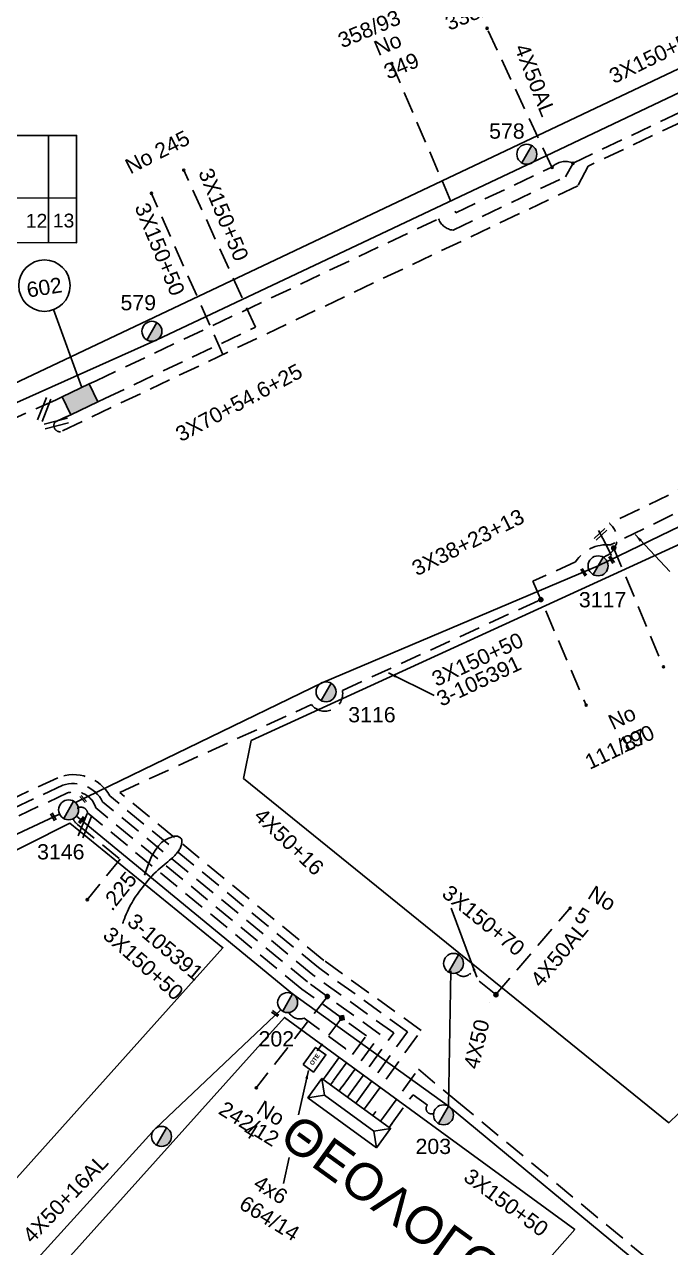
# Model space of a CAD drawing. Header units: millimetres. Extents: x 771 to 3391, y 686 to 1835.
# Drawn here: x 1658 to 1734.3, y 822.4 to 966.8 of the extents above; entities that cross this region are included whole.
import ezdxf

# ---------------------------------------------------------------- set-up
doc = ezdxf.new("R2010")
doc.units = ezdxf.units.MM
doc.linetypes.add('DASHED', pattern=[19.05, 12.7, -6.35])
for name, color, linetype in [('Link Box 4 Διευθύνσεων', 7, 'Continuous'), ('Pillar OTE', 7, 'Continuous'), ('Άγνωστα', 7, 'Continuous'), ('Γυμνά εναέρια ΧΤ και ΦΟΠ (3Φ)   4x50+16AL', 7, 'Continuous'), ('Επιγραφές - Σχήματα', 7, 'Continuous'), ('Καλώδια ΧΤ   3x150+50CU', 7, 'DASHED'), ('Καλώδια ΧΤ   3x150+70AL', 7, 'DASHED'), ('Καλώδια ΧΤ   3x150AL+50CU', 7, 'DASHED'), ('Μηχανική τομή', 7, 'Continuous'), ('Στύλος ΦΜ', 7, 'Continuous'), ('Στύλος ΦΜ @ 1', 7, 'Continuous'), ('Συνδέσεις', 7, 'Continuous'), ('Συνεστραμμένα ΧΤ   3x70+54.6+25 AL', 7, 'SYN_LINE'), ('Τομή', 7, 'Continuous'), ('Υποσταθμός πόλεως', 7, 'Continuous'), ('Υπόβαθρο ΔΕΗ', 7, 'Continuous'), ('Υπόγεια καλώδια Παροχών ΧΤ   .0225', 7, 'DASHED'), ('Υπόγεια καλώδια Παροχών ΧΤ   4x50AL', 7, 'DASHED'), ('Υπόγεια καλώδια Παροχών ΧΤ   4x6', 7, 'DASHED')]:
    doc.layers.add(name, color=color, linetype=linetype)
doc.styles.add('arial', font='arial.ttf')
doc.styles.get("Standard").update_dxf_attribs({"font": 'arial.ttf'})
doc.linetypes.add('SYN_LINE', pattern='A,0.5,-0.0001,["/\\/\\/\\/",Standard,S=0.1,R=0,X=0,Y=-0.05],-0.25', length=0.7501)
doc.dimstyles.new('ISO-25', dxfattribs={"dimtxt": 2.5, "dimasz": 2.5, "dimexe": 1.25, "dimexo": 0.625, "dimtad": 1, "dimtxsty": 'Standard', "dimcen": 2.5, "dimadec": 0, "dimazin": 0, "dimtfac": 1, "dimtmove": 0, "dimatfit": 3, "dimfxl": 1, "dimarcsym": 0})

# ---------------------------------------------------------------- blocks, each defined once
blk = doc.blocks.new('LINK BOX 4 ΑΝΑΧΩΡΗΣΕΩΝ')
at = {"layer": 'Link Box 4 Διευθύνσεων', "ltscale": 40}
blk.add_hatch(color=256, dxfattribs=at).paths.add_polyline_path([(-3.54, 0), (-3.54, -4.67), (3.54, -4.67), (3.54, 0)])
for p, q in [((-3.54, 0), (-5.33, 0)), ((5.33, 0), (3.54, 0)), ((-3.54, -4.67), (-5.33, -4.67)), ((5.33, -4.67), (3.54, -4.67))]:
    blk.add_line(p, q, dxfattribs=at)
blk.add_lwpolyline([(-3.54, -4.67), (-3.54, 0), (3.54, 0), (3.54, -4.67)], close=True, dxfattribs=at)
blk = doc.blocks.new('ΥΠΑΡΧΩΝ ΤΣΙΜΕΝΤΕΝΙΟΣ ΣΤΥΛΟΣ')
at = {"layer": 'Στύλος ΦΜ'}
blk.add_hatch(color=7, dxfattribs=at).paths.add_polyline_path([(-1.29, -2.28, 0.574793), (2.62, 0, 0.268822), (1.3, 2.27)])
at = {"layer": 'Στύλος ΦΜ', "color": 7}
blk.add_line((-1.29, -2.28), (1.3, 2.27), dxfattribs=at)
blk.add_circle((0, 0), 2.62, dxfattribs=at)
at = {"layer": 'Στύλος ΦΜ', "flags": 4}
for tag, p in [('ΑΡΙΘΜΟΣ', (-4.68, 8.05)), ('ΤΥΠΟΣ', (-4.91, 3.03))]:
    blk.add_attdef(tag, p, '', height=4, dxfattribs=at)
blk = doc.blocks.new('ΤΟΜΗ')
at = {"layer": 'Τομή', "ltscale": 40}
for p, q in [((-5.68, 0), (5.68, 0)), ((5.68, -2.33), (-5.68, -2.33))]:
    blk.add_line(p, q, dxfattribs=at)
blk = doc.blocks.new('_ΣΥΝΔΕΣΗ')
at = {"layer": 'Συνδέσεις', "linetype": 'SYN_LINE', "ltscale": 40}
blk.add_hatch(color=256, dxfattribs=at).paths.add_polyline_path([(0.5, -0.01, 1), (-0.5, -0.01, 1)])
at = {"layer": 'Συνδέσεις'}
blk.add_circle((0, -0.01), 0.5, dxfattribs=at)
blk = doc.blocks.new('ΥΠΟΣΤΑΘΜΟΣ ΠΟΛΕΩΣ 9 ΑΝΑΧΩΡΗΣΕΩΝ')
at = {"layer": 'Υποσταθμός πόλεως', "ltscale": 40}
for p, q in [((-9.63, -2.82), (-9.63, -4)), ((-7.12, -2.82), (-7.12, -4)), ((-4.84, -2.82), (-4.84, -4)), ((-2.36, -2.82), (-2.36, -4)), ((0.09, -2.82), (0.09, -4)), ((2.55, -2.82), (2.55, -4)), ((5.02, -2.82), (5.02, -4)), ((7.48, -2.82), (7.48, -4)), ((9.61, -2.82), (9.61, -4))]:
    blk.add_line(p, q, dxfattribs=at)
blk.add_lwpolyline([(-10.02, 2.82), (10.02, 2.82), (10.02, -2.82), (-10.02, -2.82)], close=True, dxfattribs=at)
for points in [[(-7.21, 0), (-10.02, 2.82)], [(-10.02, -2.82), (-7.21, 0)], [(-7.21, 0), (7.21, 0)], [(7.21, 0), (10.02, 2.82)], [(10.02, -2.82), (7.21, 0)]]:
    blk.add_lwpolyline(points, dxfattribs=at)
at = {"layer": 'Υποσταθμός πόλεως', "linetype": 'SYN_LINE', "ltscale": 40, "flags": 1}
for tag, p in [('ΜΕΤΑΣΧΗΜΑΤΙΣΜΟΣ', (10.79, 1.71)), ('ΙΣΧΥΣ', (10.77, -1.08)), ('ΑΡΙΘΜΟΣ', (10.89, -3.8))]:
    blk.add_attdef(tag, p, '', height=1.8, dxfattribs=at)
blk = doc.blocks.new('ΜΗΧΑΝΙΚΗ ΤΟΜΗ')
at = {"layer": 'Μηχανική τομή', "ltscale": 40}
for p, q in [((-1.89, 0.78), (1.89, 0.78)), ((1.89, 0), (-1.89, 0))]:
    blk.add_line(p, q, dxfattribs=at)
blk = doc.blocks.new('τομή_')
at = {"layer": 'Επιγραφές - Σχήματα'}
for p, q in [((-1.29, -0.22), (0.13, 0.75)), ((-1.08, -0.46), (0.34, 0.51)), ((-0.66, 0.62), (-0.29, -0.37))]:
    blk.add_line(p, q, dxfattribs=at)
blk = doc.blocks.new('TSONTA XT1')
at = {"ltscale": 40}
h = blk.add_hatch(color=256, dxfattribs=at)
h.dxf.hatch_style = 1
h.paths.add_polyline_path([(595.96, 2487.66), (597.07, 2488.77), (595.96, 2489.87), (594.85, 2488.77)])
blk.add_lwpolyline([(594.85, 2488.77), (595.96, 2489.87), (597.07, 2488.77), (595.96, 2487.66)], close=True, dxfattribs=at)
blk = doc.blocks.new('PILLAR ΟΤΕ')
at = {"layer": 'Pillar OTE', "ltscale": 40}
blk.add_lwpolyline([(-3.31, 2.02), (3.39, 2.02), (3.39, -1.99), (-3.31, -1.99)], close=True, dxfattribs=at)
at = {"layer": 'Pillar OTE', "insert": (-1.81, 0.71), "char_height": 1.3575, "width": 109.961, "attachment_point": 1}
blk.add_mtext('{\\fArial|b1|i0|c161|p34;OTE}', dxfattribs=at)

msp = doc.modelspace()

# ---------------------------------------------------------------- linework, layer by layer
at = {"layer": 'Pillar OTE', "ltscale": 40}
for points in [[(1620.49484, 941.05535), (1620.49563, 953.69564), (1664.15861, 953.6929), (1664.15782, 941.01267), (1620.49484, 941.05628)], [(1660.82782, 941.02847), (1660.82861, 953.69311)], [(1620.49517, 946.33807), (1664.15815, 946.29567)]]:
    msp.add_lwpolyline(points, dxfattribs=at)
at = {"layer": 'Άγνωστα'}
msp.add_lwpolyline([(1672.16859, 866.34853), (1672.598, 867.5735), (1673.01767, 868.53542), (1673.42255, 869.26884), (1673.80763, 869.80832), (1674.16785, 870.18841), (1674.49819, 870.44367), (1674.79361, 870.60867), (1675.04907, 870.71795), (1675.26139, 870.80063), (1675.43478, 870.86412), (1675.5753, 870.91037), (1675.68903, 870.94132), (1675.78202, 870.95895), (1675.86034, 870.96519), (1675.93006, 870.96202), (1675.99724, 870.95138), (1676.06664, 870.9349), (1676.13783, 870.91287), (1676.2091, 870.88527), (1676.27872, 870.85205), (1676.34496, 870.81317), (1676.40609, 870.76861), (1676.46039, 870.71833), (1676.50613, 870.66228), (1676.54199, 870.6005), (1676.56819, 870.53323), (1676.58535, 870.46077), (1676.5941, 870.38342), (1676.59507, 870.30149), (1676.58887, 870.21529), (1676.57614, 870.12512), (1676.55749, 870.03127), (1676.53335, 869.93404), (1676.50336, 869.83362), (1676.46697, 869.73017), (1676.4236, 869.62388), (1676.37271, 869.5149), (1676.31374, 869.40342), (1676.24613, 869.2896), (1676.16931, 869.17362), (1676.08269, 869.05547), (1675.98541, 868.93448), (1675.87659, 868.8098), (1675.75534, 868.68058), (1675.62077, 868.54598), (1675.47199, 868.40514), (1675.3081, 868.25721), (1675.12823, 868.10135), (1674.93202, 867.93677), (1674.72141, 867.76288), (1674.49886, 867.57915), (1674.26684, 867.38506), (1674.02784, 867.18009), (1673.78432, 866.96369), (1673.53876, 866.73536), (1673.29363, 866.49455), (1673.05116, 866.24133), (1672.81264, 865.97808), (1672.57909, 865.70776), (1672.35154, 865.43335), (1672.13104, 865.1578), (1671.91862, 864.88408), (1671.7153, 864.61516), (1671.52213, 864.35401), (1671.33977, 864.10249), (1671.16746, 863.85811), (1671.00405, 863.61728), (1670.84841, 863.37641), (1670.6994, 863.13191), (1670.55589, 862.88019), (1670.41674, 862.61767), (1670.28081, 862.34074), (1670.14777, 862.04865), (1670.0205, 861.75199), (1669.9027, 861.46417), (1669.79804, 861.1986), (1669.71023, 860.9687), (1669.64294, 860.78787), (1669.59986, 860.66954), (1669.58468, 860.62711)], dxfattribs=at)
at = {"layer": 'Άγνωστα', "color": 6}
msp.add_lwpolyline([(1708.05311, 839.07235), (1708.31265, 855.04942)], dxfattribs=at)
at = {"layer": 'Γυμνά εναέρια ΧΤ και ΦΟΠ (3Φ)   4x50+16AL', "color": 151, "linetype": 'Continuous', "ltscale": 0.2}
msp.add_lwpolyline([(1664.01697, 874.92466), (1693.20366, 889.10026), (1725.71662, 902.87216), (1759.71005, 919.32821), (1787.09859, 930.93176)], dxfattribs=at)
at = {"layer": 'Γυμνά εναέρια ΧΤ και ΦΟΠ (3Φ)   4x50+16AL', "color": 62, "linetype": 'Continuous', "ltscale": 0.2}
msp.add_lwpolyline([(1580.51887, 833.51983), (1604.12827, 845.50266), (1628.66798, 857.88644), (1662.15242, 873.55902)], dxfattribs=at)
at = {"layer": 'Γυμνά εναέρια ΧΤ και ΦΟΠ (3Φ)   4x50+16AL', "color": 6, "linetype": 'Continuous', "ltscale": 0.2}
msp.add_lwpolyline([(1664.14029, 873.3244), (1689.65325, 852.32734), (1708.05311, 839.07235), (1731.53245, 819.64914)], dxfattribs=at)
at = {"layer": 'Γυμνά εναέρια ΧΤ και ΦΟΠ (3Φ)   4x50+16AL', "color": 30, "linetype": 'Continuous', "ltscale": 0.2}
msp.add_lwpolyline([(1688.27784, 850.43179), (1673.45849, 836.43896), (1649.90983, 810.48757), (1632.84553, 789.83445)], dxfattribs=at)
at = {"layer": 'Καλώδια ΧΤ   3x150+50CU', "color": 62, "linetype": 'DASHED', "ltscale": 0.2}
for points in [[(1779.2405, 931.83599), (1758.01486, 922.84344), (1727.05156, 907.85426, -0.619034683), (1726.29991, 903.89534)], [(1780.21666, 929.71592), (1758.54311, 920.5336), (1727.16325, 905.34277, 0.276021007), (1723.05563, 903.35429), (1718.02562, 901.05027), (1724.30709, 886.41494)], [(1698.46279, 839.18782), (1704.82458, 848.01891), (1693.35292, 856.28293), (1669.25047, 876.11914), (1691.87608, 886.48729, 0.784967606), (1695.52634, 888.15931), (1718.95283, 898.88995)]]:
    msp.add_lwpolyline(points, format="xyb", dxfattribs=at)
at = {"layer": 'Καλώδια ΧΤ   3x150+50CU', "color": 133, "linetype": 'DASHED', "ltscale": 0.2}
msp.add_lwpolyline([(1697.47564, 839.90772), (1703.20784, 847.86485), (1692.69956, 855.43487), (1668.07072, 875.7043, 0.378678034), (1661.93862, 877.85735), (1649.15439, 871.89787), (1621.28586, 904.01467), (1623.55979, 907.31727), (1621.85389, 908.63365), (1625.98583, 913.98823), (1630.07255, 910.83465, 0.348264906), (1632.29262, 913.21321), (1631.59969, 913.74792)], format="xyb", dxfattribs=at)
at = {"layer": 'Καλώδια ΧΤ   3x150+50CU', "color": 62, "linetype": 'DASHED', "ltscale": 0.2}
msp.add_lwpolyline([(1727.51007, 905.09987), (1733.43268, 890.92588)], dxfattribs=at)
at = {"layer": 'Καλώδια ΧΤ   3x150+50CU', "color": 85, "linetype": 'DASHED', "ltscale": 0.2}
msp.add_lwpolyline([(1696.48101, 840.63307), (1701.58359, 847.71621), (1692.0462, 854.58681), (1667.22492, 875.01462, 0.005404072), (1667.22492, 875.01462, 0.374006017), (1662.5149, 876.95579), (1648.87874, 870.58291), (1621.62531, 901.99086), (1616.54326, 899.0229)], format="xyb", dxfattribs=at)
at = {"layer": 'Καλώδια ΧΤ   3x150+50CU', "color": 1, "linetype": 'DASHED', "ltscale": 0.2}
msp.add_lwpolyline([(1695.4843, 841.35994), (1699.98959, 847.53776), (1691.39283, 853.73875), (1666.41734, 874.29348, 0.432353796), (1663.09118, 876.05424), (1648.59997, 869.27155), (1621.65986, 900.31841), (1610.87177, 894.01807, -0.332248212), (1609.14259, 897.40373), (1610.765, 898.35123)], format="xyb", dxfattribs=at)
at = {"layer": 'Καλώδια ΧΤ   3x150+50CU', "color": 151, "linetype": 'DASHED', "ltscale": 0.2}
msp.add_lwpolyline([(1694.48941, 842.08548), (1698.36383, 847.39822), (1690.73947, 852.89069), (1665.4475, 873.70588, 0.542448204), (1664.24374, 874.25113)], format="xyb", dxfattribs=at)
at = {"layer": 'Καλώδια ΧΤ   3x150+50CU', "color": 1, "linetype": 'DASHED', "ltscale": 0.2}
msp.add_lwpolyline([(1693.76084, 852.03066), (1685.40378, 841.28942)], dxfattribs=at)
at = {"layer": 'Καλώδια ΧΤ   3x150+50CU', "color": 30, "linetype": 'DASHED', "ltscale": 0.2}
msp.add_lwpolyline([(1693.62842, 842.71337), (1695.922, 845.85841), (1691.0096, 849.45228, -0.362723128), (1689.21025, 850.13634)], format="xyb", dxfattribs=at)
at = {"layer": 'Καλώδια ΧΤ   3x150+50CU', "color": 2, "linetype": 'DASHED', "ltscale": 0.2}
msp.add_lwpolyline([(1700.38742, 837.78425), (1704.50253, 843.42704), (1709.04343, 839.67059), (1731.61887, 820.99512, 0.564462631), (1730.13629, 817.89609), (1721.44198, 808.53027, 0.263524441), (1722.1626, 805.54231)], format="xyb", dxfattribs=at)
at = {"layer": 'Καλώδια ΧΤ   3x150+50CU', "color": 6, "linetype": 'DASHED', "ltscale": 0.2}
msp.add_lwpolyline([(1701.22504, 836.80624), (1703.86662, 840.42847), (1705.55816, 839.19096, 0.796756612), (1706.30235, 838.22201)], format="xyb", dxfattribs=at)
at = {"layer": 'Καλώδια ΧΤ   3x150+70AL', "color": 1, "linetype": 'DASHED', "ltscale": 0.2}
msp.add_lwpolyline([(1661.65667, 922.4362), (1638.39614, 912.05216, -0.344512527), (1633.25872, 909.51957), (1630.17379, 911.9001)], format="xyb", dxfattribs=at)
at = {"layer": 'Καλώδια ΧΤ   3x150+70AL', "color": 6, "linetype": 'DASHED', "ltscale": 0.2}
msp.add_lwpolyline([(1713.65228, 852.24178), (1710.58443, 854.7275, -0.456166605), (1708.97466, 854.799)], format="xyb", dxfattribs=at)
at = {"layer": 'Καλώδια ΧΤ   3x150+70AL', "color": 6, "ltscale": 0.2}
msp.add_lwpolyline([(1712.86812, 851.32687), (1712.86812, 851.32687)], dxfattribs=at)
at = {"layer": 'Καλώδια ΧΤ   3x150AL+50CU', "color": 30, "linetype": 'DASHED', "ltscale": 0.2}
msp.add_lwpolyline([(1747.07554, 996.32217), (1752.86552, 1003.28132), (1765.59969, 993.35543, -0.216891354), (1767.65324, 987.63448), (1774.26138, 981.58031, -0.9001756), (1773.44264, 973.29626), (1724.52646, 950.04555), (1723.30118, 947.721), (1662.23807, 918.69664, -0.60157845), (1661.59262, 919.82001), (1662.66103, 920.32934)], format="xyb", dxfattribs=at)
at = {"layer": 'Καλώδια ΧΤ   3x150AL+50CU', "color": 85, "linetype": 'DASHED', "ltscale": 0.2}
msp.add_lwpolyline([(1666.46649, 924.72909), (1706.89107, 943.84772, 0.281978332), (1708.59072, 942.49826), (1721.86878, 948.80956), (1722.77052, 950.42105), (1756.84651, 966.61797), (1772.64207, 974.84449, 1.070764304), (1773.78003, 980.29485), (1766.37964, 987.07485, 0.233414637), (1764.8499, 992.83401), (1753.04481, 1002.03571), (1747.79391, 995.7245)], format="xyb", dxfattribs=at)
for points in [[(1701.33723, 962.24932), (1708.91504, 944.54717), (1708.91504, 944.54717), (1708.91504, 944.54717), (1720.25095, 949.93532)], [(1667.47085, 922.62223), (1685.27507, 931.03827), (1685.27507, 931.03827), (1676.77304, 949.66885)]]:
    msp.add_lwpolyline(points, dxfattribs=at)
at = {"layer": 'Καλώδια ΧΤ   3x150AL+50CU', "color": 30, "linetype": 'DASHED', "ltscale": 0.2}
msp.add_lwpolyline([(1681.41629, 927.81238), (1672.95815, 946.92196)], dxfattribs=at)
at = {"layer": 'Καλώδια ΧΤ   3x150AL+50CU', "color": 85, "linetype": 'DASHED', "ltscale": 0.2}
msp.add_arc((1721.86426, 948.34438), 2.26581, 66.4235176, 135.3999004, dxfattribs=at)
at = {"layer": 'Συνεστραμμένα ΧΤ   3x70+54.6+25 AL', "color": 27, "linetype": 'SYN_LINE', "ltscale": 20}
msp.add_lwpolyline([(1636.39297, 912.91391), (1673.64245, 929.54295), (1718.00312, 950.52313), (1755.17381, 968.19102), (1773.77887, 977.88076)], dxfattribs=at)
at = {"layer": 'Υπόβαθρο ΔΕΗ'}
for points in [[(1571.49541, 961.81714), (1672.89295, 1057.95779), (1743.74912, 1000.78375), (1770.6399, 978.40281), (1634.79402, 913.96377), (1571.49541, 961.81714)], [(1661.44752, 933.11698), (1664.78528, 923.92764)], [(1684.77925, 882.25503), (1683.86021, 877.77954), (1734.04484, 837.11747), (1808.22057, 908.72463), (1788.17757, 929.61725), (1684.77925, 882.25503)], [(1726.25739, 906.11073), (1727.27875, 904.07983)], [(1582.41674, 831.70294), (1663.37246, 872.48591), (1681.4231, 857.77169), (1625.60921, 795.51522), (1582.41674, 831.70294)], [(1634.3315, 788.99576), (1688.71361, 849.55517), (1722.95653, 824.50334), (1667.62916, 761.85057), (1634.3315, 788.99576)], [(1689.25243, 833.02861), (1688.56614, 829.92862)]]:
    msp.add_lwpolyline(points, dxfattribs=at)
msp.add_circle((1660.3606, 935.94911), 3.03354, dxfattribs=at)
at = {"layer": 'Υπόγεια καλώδια Παροχών ΧΤ   .0225', "color": 151, "linetype": 'DASHED', "ltscale": 0.2}
msp.add_lwpolyline([(1663.77165, 873.01818, 0.201967225), (1664.26428, 872.34066), (1669.31152, 868.22634), (1665.42177, 863.4546)], format="xyb", dxfattribs=at)
at = {"layer": 'Υπόγεια καλώδια Παροχών ΧΤ   4x50AL', "color": 85, "ltscale": 0.2}
msp.add_lwpolyline([(1720.25095, 949.93532), (1720.25095, 949.93532), (1712.60709, 966.32805)], dxfattribs=at)
at = {"layer": 'Υπόγεια καλώδια Παροχών ΧΤ   4x50AL', "color": 6, "ltscale": 0.2}
msp.add_lwpolyline([(1713.65228, 852.24178), (1722.48919, 862.55213)], dxfattribs=at)
at = {"layer": 'Υπόγεια καλώδια Παροχών ΧΤ   4x6', "color": 151, "linetype": 'DASHED', "ltscale": 0.2}
msp.add_lwpolyline([(1695.46697, 849.48507), (1692.54742, 845.61332)], dxfattribs=at)

# ---------------------------------------------------------------- block references
at = {"layer": 'Link Box 4 Διευθύνσεων', "xscale": 0.5, "yscale": 0.5, "zscale": 0.5, "rotation": 25.48758781399976}
msp.add_blockref('LINK BOX 4 ΑΝΑΧΩΡΗΣΕΩΝ', (1664.06158, 923.58264), dxfattribs=at)
at = {"layer": 'Pillar OTE', "xscale": 0.3749999999999999, "yscale": 0.3749999999999999, "zscale": 0.3749999999999999, "rotation": 54.2315891725493}
msp.add_blockref('PILLAR ΟΤΕ', (1692.23912, 844.54414), dxfattribs=at)
at = {"layer": 'Επιγραφές - Σχήματα', "rotation": 8.28868952573257}
msp.add_blockref('τομή_', (1726.49551, 906.51678), dxfattribs=at)
at = {"layer": 'Μηχανική τομή'}
for p, xscale, yscale, zscale, rotation in [((1727.22366, 903.5485), 0.2500000000001927, 0.2500000000001927, 0.2500000000001927, 301.5413271457322), ((1723.93235, 902.0617), 0.2500000000001927, 0.2500000000001927, 0.2500000000001927, 301.5413271457322), ((1664.85882, 875.27142), 0.2500000000001928, 0.2500000000001928, 0.2500000000001928, 312.6268794242704), ((1661.33186, 873.18206), 0.2500000000001928, 0.2500000000001928, 0.2500000000001928, 300.0287538914899), ((1664.81759, 872.79668), 0.249999999999919, 0.249999999999919, 0.249999999999919, 51.00073224654599), ((1687.54138, 849.91807), 0.2500000000001928, 0.2500000000001928, 0.2500000000001928, 324.6234704964245)]:
    msp.add_blockref('ΜΗΧΑΝΙΚΗ ΤΟΜΗ', p, dxfattribs=dict(at, xscale=xscale, yscale=yscale, zscale=zscale, rotation=rotation))
at = {"layer": 'Στύλος ΦΜ @ 1', "ltscale": 40}
ref = msp.add_blockref('ΥΠΑΡΧΩΝ ΤΣΙΜΕΝΤΕΝΙΟΣ ΣΤΥΛΟΣ', (1717.2997, 951.46777), dxfattribs=dict(at, xscale=0.4499999999998181, yscale=0.4499999999998181, zscale=0.4499999999998181))
ref.add_attrib('ΤΥΠΟΣ', '578', (1712.85004, 953.30215), dxfattribs={"layer": 'Στύλος ΦΜ', "height": 1.8, "flags": 4})
ref = msp.add_blockref('ΥΠΑΡΧΩΝ ΤΣΙΜΕΝΤΕΝΙΟΣ ΣΤΥΛΟΣ', (1673.04652, 930.55883), dxfattribs=dict(at, xscale=0.4499999999998181, yscale=0.4499999999998181, zscale=0.4499999999998181))
ref.add_attrib('ΤΥΠΟΣ', '579', (1669.34119, 933.0407), dxfattribs={"layer": 'Στύλος ΦΜ', "height": 1.8, "flags": 4})
ref = msp.add_blockref('ΥΠΑΡΧΩΝ ΤΣΙΜΕΝΤΕΝΙΟΣ ΣΤΥΛΟΣ', (1725.71435, 902.87345), dxfattribs=dict(at, xscale=0.4499999999998181, yscale=0.4499999999998181, zscale=0.4499999999998181))
ref.add_attrib('ΤΥΠΟΣ', '3117', (1723.44448, 897.97243), dxfattribs={"layer": 'Στύλος ΦΜ', "height": 1.8, "flags": 4})
ref = msp.add_blockref('ΥΠΑΡΧΩΝ ΤΣΙΜΕΝΤΕΝΙΟΣ ΣΤΥΛΟΣ', (1693.60138, 887.99168), dxfattribs=dict(at, xscale=0.4499999999998181, yscale=0.4499999999998181, zscale=0.4499999999998181))
ref.add_attrib('ΤΥΠΟΣ', '3116', (1696.22032, 884.39488), dxfattribs={"layer": 'Στύλος ΦΜ', "height": 1.8, "flags": 4})
ref = msp.add_blockref('ΥΠΑΡΧΩΝ ΤΣΙΜΕΝΤΕΝΙΟΣ ΣΤΥΛΟΣ', (1663.21912, 874.0583), dxfattribs=dict(at, xscale=0.4499999999998181, yscale=0.4499999999998181, zscale=0.4499999999998181))
ref.add_attrib('ΤΥΠΟΣ', '3146', (1659.49681, 868.20679), dxfattribs={"layer": 'Στύλος ΦΜ', "height": 1.8, "flags": 4})
at = {"layer": 'Στύλος ΦΜ @ 1', "ltscale": 40, "xscale": 0.4499999999998181, "yscale": 0.4499999999998181, "zscale": 0.4499999999998181}
for p in [(1708.64963, 855.93103), (1674.17495, 835.50417)]:
    msp.add_blockref('ΥΠΑΡΧΩΝ ΤΣΙΜΕΝΤΕΝΙΟΣ ΣΤΥΛΟΣ', p, dxfattribs=at)
at = {"layer": 'Στύλος ΦΜ @ 1', "ltscale": 40}
ref = msp.add_blockref('ΥΠΑΡΧΩΝ ΤΣΙΜΕΝΤΕΝΙΟΣ ΣΤΥΛΟΣ', (1689.06769, 851.30545), dxfattribs=dict(at, xscale=0.4499999999998181, yscale=0.4499999999998181, zscale=0.4499999999998181))
ref.add_attrib('ΤΥΠΟΣ', '202', (1685.63582, 846.12777), dxfattribs={"layer": 'Στύλος ΦΜ', "height": 1.8, "flags": 4})
ref = msp.add_blockref('ΥΠΑΡΧΩΝ ΤΣΙΜΕΝΤΕΝΙΟΣ ΣΤΥΛΟΣ', (1707.46755, 838.05046), dxfattribs=dict(at, xscale=0.4499999999998181, yscale=0.4499999999998181, zscale=0.4499999999998181))
ref.add_attrib('ΤΥΠΟΣ', '203', (1704.16219, 833.42783), dxfattribs={"layer": 'Στύλος ΦΜ', "height": 1.8, "flags": 4})
at = {"layer": 'Συνδέσεις'}
for p, xscale, yscale, zscale in [((1712.60709, 966.32805), 0.25, 0.25, 0.25), ((1701.36789, 962.1777), 0.25, 0.25, 0.25), ((1722.74147, 950.3961), 0.25, 0.25, 0.25), ((1676.8037, 949.59723), 0.25, 0.25, 0.25), ((1720.2971, 949.9256), 0.25, 0.25, 0.25), ((1672.98889, 946.85017), 0.25, 0.25, 0.25), ((1727.56132, 904.97723), 0.4777242751394019, 0.4777242751394019, 0.4777242751394019), ((1718.95283, 898.88995), 0.4777242751394019, 0.4777242751394019, 0.4777242751394019), ((1733.42647, 890.94035), 0.25, 0.25, 0.25), ((1724.30088, 886.42941), 0.25, 0.25, 0.25), ((1665.42467, 863.45817), 0.25, 0.25, 0.25), ((1722.42243, 862.44985), 0.25, 0.25, 0.25), ((1693.76084, 852.03066), 0.4777242751394019, 0.4777242751394019, 0.4777242751394019), ((1713.65228, 852.24178), 0.4777242751394019, 0.4777242751394019, 0.4777242751394019), ((1685.3733, 841.25023), 0.25, 0.25, 0.25)]:
    msp.add_blockref('_ΣΥΝΔΕΣΗ', p, dxfattribs=dict(at, xscale=xscale, yscale=yscale, zscale=zscale))
at = {"layer": 'Συνδέσεις', "xscale": 0.3075184835441075, "yscale": 0.3075184835441075, "zscale": 0.3075184835441075, "rotation": 325.6151716269188}
msp.add_blockref('TSONTA XT1', (1111.99509, 321.38024), dxfattribs=at)
at = {"layer": 'Τομή', "xscale": 0.2499999999998873, "yscale": 0.2499999999998873, "zscale": 0.2499999999998873}
for p, rotation in [((1660.60315, 921.22788), 248.1909067709115), ((1661.69446, 919.95417), 14.57460172695678), ((1665.42671, 872.08585), 248.1909067709115)]:
    msp.add_blockref('ΤΟΜΗ', p, dxfattribs=dict(at, rotation=rotation))
at = {"layer": 'Υποσταθμός πόλεως', "xscale": 0.4999999999999999, "yscale": 0.4999999999999999, "zscale": 0.4999999999999999, "rotation": 143.8979141955248}
msp.add_blockref('ΥΠΟΣΤΑΘΜΟΣ ΠΟΛΕΩΣ 9 ΑΝΑΧΩΡΗΣΕΩΝ', (1696.33187, 838.26525), dxfattribs=at)

# ---------------------------------------------------------------- texts
at = {"ltscale": 30, "char_height": 1.634409, "width": 11.2572904, "attachment_point": 1}
for s, insert in [('12', (1658.15972, 944.4271)), ('13', (1661.35011, 944.45037))]:
    msp.add_mtext(s, dxfattribs=dict(at, insert=insert))
at = {"ltscale": 40, "insert": (1690.36008, 838.41103), "char_height": 4, "width": 64.8866414, "attachment_point": 1, "rotation": 324.1331206, "style": 'arial'}
msp.add_mtext('{\\H1.083x;ΘEOΛOΓOY}', dxfattribs=at)
at = {"layer": 'Άγνωστα', "color": 7, "char_height": 1.8, "attachment_point": 1}
for s, width, gutter_width, insert, rotation in [('338/93', 1.8, 2.0013, (1707.44522, 967.68827), 22.6833078), ('3X150+50XLPE', 1.8, 12.5, (1726.78771, 961.35474), 25.9387706), ('358/93', 1.8, 2.0013, (1694.79815, 965.61532), 22.6833078), ('Νο 245', 16.6183982, 12.5, (1669.6719, 950.67658), 27.1728445), ('3X150+50', 1.8, 12.5, (1680.15975, 950.0188), 292.28976), ('3X150+50', 1.8, 12.5, (1672.63505, 945.92665), 292.28976), ('602', 1.8, 12.5, (1658.13394, 936.30785), 9.0165632), ('3X70+54.6+25', 1.8, 12.5, (1675.6179, 919.04197), 28.2324888), ('3X38+23+13', 1.8, 12.5, (1703.51018, 903.22784), 26.6279846), ('3X150+50', 1.8, 12.5, (1705.86762, 890.19748), 25.0823595), ('3-105391', 1.8, 12.5, (1706.44045, 887.84818), 25.0823595), ('111/87', 1.8, 1.66629, (1723.93718, 880.38608), 25.666909), ('4X50+16', 1.8, 12.5, (1686.20036, 874.47649), 316.2596131), ('.225', 1.8, 12.5, (1666.94106, 863.11697), 51.4704304), ('3-105391', 1.8, 12.5, (1671.15334, 861.9817), 320.0193112), ('3X150+50', 1.8, 12.5, (1668.31039, 860.41813), 318.5438195), ('4X50', 1.8, 12.5, (1709.81512, 843.75304), 76.6811328), ('242/12', 1.8, 1.66629, (1681.71405, 839.78235), 328.3007851), ('4x6', 1.8, 1.66629, (1685.82809, 831.04549), 328.3007851), ('3X150+50', 1.8, 12.5, (1710.76134, 831.8568), 323.5335138), ('664/14', 1.8, 1.66629, (1684.1384, 828.62266), 328.3007851)]:
    msp.add_mtext_dynamic_manual_height_columns(s, width=width, gutter_width=gutter_width, heights=[0.04535], dxfattribs=dict(at, insert=insert, rotation=rotation))
at = {"layer": 'Άγνωστα', "color": 7}
note = msp.add_mtext_dynamic_manual_height_columns('Νο ', width=1.8, gutter_width=2.0013, heights=[0.04535, 0], dxfattribs=dict(at, insert=(1695.54364, 963.2311), char_height=1.8, attachment_point=1, rotation=22.6833078))
for column, words in zip(note.columns.linked_columns, ['349']):
    column.text = words
note = msp.add_mtext_dynamic_manual_height_columns('No ', width=1.8, gutter_width=1.66629, heights=[0.04535, 0], dxfattribs=dict(at, insert=(1723.57177, 883.58157), char_height=1.8, attachment_point=1, rotation=25.666909))
for column, words in zip(note.columns.linked_columns, ['190']):
    column.text = words
note = msp.add_mtext_dynamic_manual_height_columns('No ', width=1.8, gutter_width=1.66629, heights=[0.04535, 0], dxfattribs=dict(at, insert=(1722.33444, 867.04919), char_height=1.8, attachment_point=1, rotation=328.3007851))
for column, words in zip(note.columns.linked_columns, ['5']):
    column.text = words
note = msp.add_mtext_dynamic_manual_height_columns('No ', width=1.8, gutter_width=1.66629, heights=[0.04535, 0], dxfattribs=dict(at, insert=(1683.24179, 841.68374), char_height=1.8, attachment_point=1, rotation=328.3007851))
for column, words in zip(note.columns.linked_columns, ['4']):
    column.text = words
at = {"layer": 'Γυμνά εναέρια ΧΤ και ΦΟΠ (3Φ)   4x50+16AL', "color": 7, "insert": (1657.61895, 824.02531), "char_height": 1.8, "attachment_point": 1, "rotation": 46.2596131}
msp.add_mtext_dynamic_manual_height_columns('4X50+16AL', width=1.8, gutter_width=12.5, heights=[0.04535], dxfattribs=at)
at = {"layer": 'Καλώδια ΧΤ   3x150+70AL', "color": 7, "insert": (1708.2745, 865.33604), "char_height": 1.8, "attachment_point": 1, "rotation": 320.9968877}
msp.add_mtext_dynamic_manual_height_columns('3X150+70', width=1.8, gutter_width=12.5, heights=[0.04535], dxfattribs=at)
at = {"layer": 'Υπόγεια καλώδια Παροχών ΧΤ   4x50AL', "color": 7, "char_height": 1.8, "attachment_point": 1}
for insert, rotation in [((1717.48379, 964.71839), 291.4683162), ((1717.57054, 854.12042), 50.4055177)]:
    msp.add_mtext_dynamic_manual_height_columns('4X50AL', width=1.8, gutter_width=12.5, heights=[0.04535], dxfattribs=dict(at, insert=insert, rotation=rotation))

# ---------------------------------------------------------------- leaders
at = {"layer": 'Επιγραφές - Σχήματα', "ltscale": 40}
for points in [[(1730.07969, 906.55746), (1734.16782, 902.19189)], [(1700.95518, 890.2399), (1706.3495, 887.55241)], [(1711.38067, 854.32258), (1708.38277, 862.46159)], [(1691.52108, 843.30099), (1690.36407, 838.04989)]]:
    msp.add_leader(points, dimstyle='ISO-25', override={"dimasz": 1, "dimtad": 0}, dxfattribs=at)

doc.saveas('drawing.dxf')
